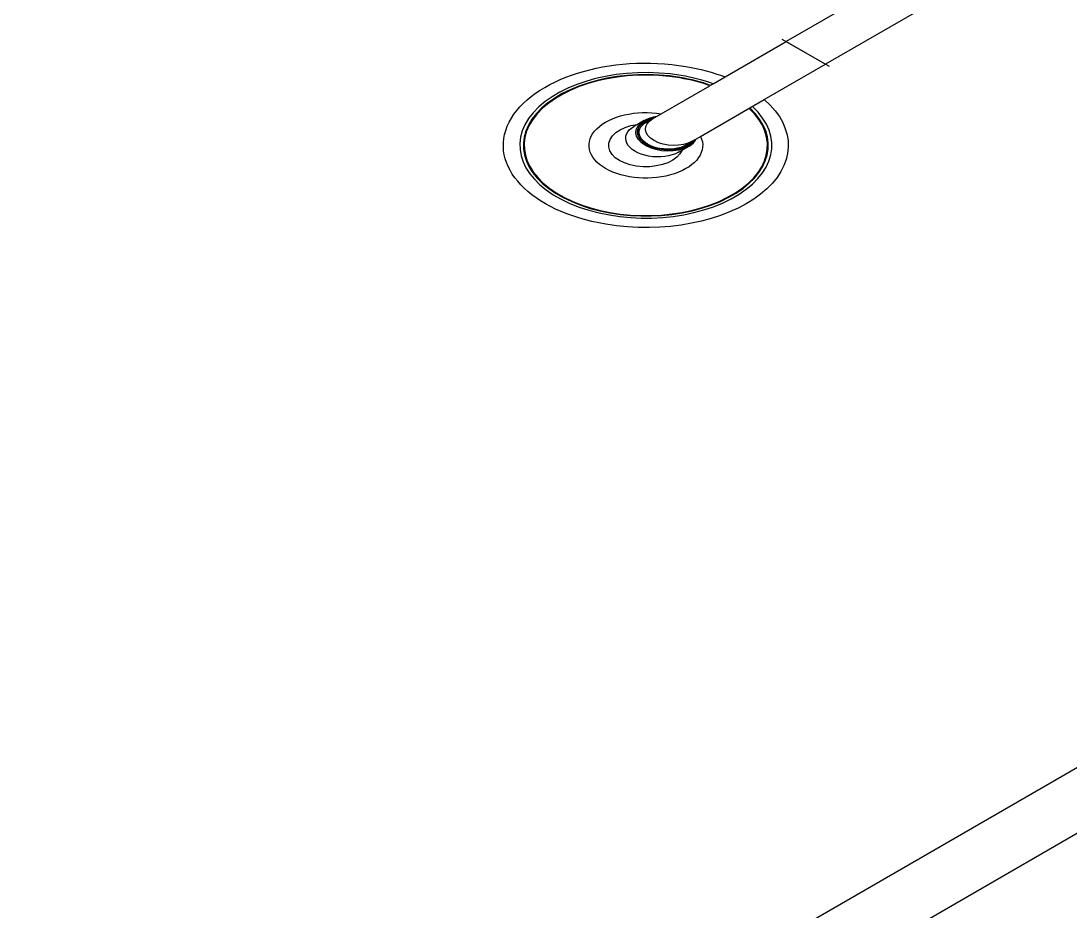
# Model space of a CAD drawing. Header units: millimetres. Extents: x 474.7 to 528.3, y 13.1 to 23.5.
# Drawn here: x 512.4986 to 512.8896, y 19.31 to 19.6415 of the extents above; entities that cross this region are included whole.
import ezdxf

# ---------------------------------------------------------------- set-up
doc = ezdxf.new("R2010")
doc.units = ezdxf.units.MM
doc.header["$LTSCALE"] = 2.5
doc.linetypes.add('DASHDOT', pattern=[1, 0.5, -0.25, 0, -0.25])
doc.layers.add('I-ARQ', color=8, linetype='Continuous')

msp = doc.modelspace()

# ---------------------------------------------------------------- linework, layer by layer
at = {"layer": 'I-ARQ', "extrusion": (0, 0.816497, 0.57735)}
for p, q in [((513.16222, 19.51946, 18.77854), (512.30662, 19.02547, 19.47713)), ((513.18343, 19.50721, 18.79586), (512.32783, 19.01323, 19.49445))]:
    msp.add_line(p, q, dxfattribs=at)
at = {"layer": 'I-ARQ', "extrusion": (0, 0.816497, 0.57735), "elevation": 26.77936}
for points in [[(-512.86534, 3.78316), (-512.78358, 3.86492)], [(-512.87996, 3.79778), (-512.7982, 3.87954)]]:
    msp.add_lwpolyline(points, dxfattribs=at)
at = {"layer": 'I-ARQ', "ltscale": 0.06322, "extrusion": (0, 0.816497, 0.57735), "elevation": 26.77936}
for points in [[(-512.76077, 3.88773), (-512.78358, 3.86492)], [(-512.77539, 3.90235), (-512.7982, 3.87954)], [(-512.75636, 3.89215), (-512.76077, 3.88773)], [(-512.75166, 3.92608), (-512.77539, 3.90235)], [(-512.73033, 3.91818), (-512.73704, 3.91146)], [(-512.74494, 3.93279), (-512.75166, 3.92608)]]:
    msp.add_lwpolyline(points, dxfattribs=at)
at = {"layer": 'I-ARQ', "linetype": 'DASHDOT', "ltscale": 0.30975, "extrusion": (0, 0.816497, 0.57735), "elevation": 26.77936}
msp.add_lwpolyline([(-512.79966, 3.881), (-512.78212, 3.86346)], dxfattribs=at)
at = {"layer": 'I-ARQ', "ltscale": 0.258125, "extrusion": (0, 0.816497, 0.57735), "elevation": 26.77936}
msp.add_lwpolyline([(-512.78358, 3.86492), (-512.7982, 3.87954)], dxfattribs=at)
at = {"layer": 'I-ARQ', "extrusion": (0, 0.816497, 0.57735), "elevation": 26.77936}
for points in [[(-512.77539, 3.90235, -0.700978), (-512.71634, 3.98275, -1), (-512.74622, 3.88093, -0.07613), (-512.76077, 3.88773)], [(-512.75636, 3.89215, 0.06962), (-512.7445, 3.88679, 5.480122), (-512.77097, 3.90676)], [(-512.75166, 3.92608, -3.836175), (-512.73704, 3.91146)], [(-512.74479, 3.93497, -1.802734), (-512.72815, 3.91833)]]:
    msp.add_lwpolyline(points, format="xyb", dxfattribs=at)
at = {"layer": 'I-ARQ', "ltscale": 0.06322, "extrusion": (0, 0.816497, 0.57735), "elevation": 26.77936}
for points in [[(-512.75636, 3.89215), (-512.75539, 3.89311, 0.067971), (-512.74413, 3.88806, 5.429636), (-512.77001, 3.90773)], [(-512.73704, 3.91146), (-512.75516, 3.89334, 0.067551), (-512.74403, 3.88837, 5.416932), (-512.76978, 3.90796)]]:
    msp.add_lwpolyline(points, format="xyb", dxfattribs=at)
at = {"layer": 'I-ARQ', "ltscale": 0.067121, "extrusion": (0, 0.816497, 0.57735), "elevation": 26.77936}
for points in [[(-512.73067, 3.91581), (-512.72815, 3.91833)], [(-512.72815, 3.91833), (-512.72687, 3.91961)]]:
    msp.add_lwpolyline(points, dxfattribs=at)
at = {"layer": 'I-ARQ', "ltscale": 0.067122, "extrusion": (0, 0.816497, 0.57735), "elevation": 26.77936}
msp.add_lwpolyline([(-512.74351, 3.93625), (-512.74739, 3.93237, 0.128945), (-512.75004, 3.9277)], format="xyb", dxfattribs=at)
at = {"layer": 'I-ARQ', "extrusion": (5.55112e-17, -0.816497, -0.57735)}
for centre, major_axis, ratio, start_param, end_param in [((512.73899, 19.59966, 18.66511), (-0.00832, 0.0048, -0.00679), 0.939692, 3.141597, 6.283189), ((512.73911, 19.59973, 18.66501), (-0.00796, 0.0046, -0.0065), 0.939693, 2.733002, 6.691777), ((512.74122, 19.60095, 18.66329), (-0.00731, 0.00422, -0.00597), 0.939693, 3.141593, 6.283185)]:
    msp.add_ellipse(centre, major_axis=major_axis, ratio=ratio, start_param=start_param, end_param=end_param, dxfattribs=at)
at = {"layer": 'I-ARQ', "extrusion": (1.66533e-16, -0.816497, -0.57735)}
msp.add_ellipse((512.73911, 19.59973, 18.66501), major_axis=(-0.00789, 0.00456, -0.00644), ratio=0.939693, start_param=2.754135, end_param=6.670643, dxfattribs=at)
at = {"layer": 'I-ARQ', "extrusion": (2.77556e-17, -0.816497, -0.57735)}
msp.add_ellipse((512.73899, 19.59966, 18.66511), major_axis=(-0.00831, 0.00481, -0.0068), ratio=0.942388, start_param=-0.000819, end_param=0.496805, dxfattribs=at)
at = {"layer": 'I-ARQ', "extrusion": (1.38778e-16, -0.816497, -0.57735)}
msp.add_ellipse((512.73902, 19.59968, 18.66508), major_axis=(-0.00746, 0.00431, -0.00609), ratio=0.939693, start_param=-0.000029, end_param=0.199444, dxfattribs=at)
at = {"layer": 'I-ARQ', "extrusion": (0, -0.816497, -0.57735)}
for centre, major_axis, ratio, start_param, end_param in [((512.73519, 19.59747, 18.66821), (-0.00832, 0.0048, -0.00679), 0.939693, 4.212389, 6.283156), ((512.73863, 19.59945, 18.66541), (0.01021, 0), 1, 3.953679, 4.114696), ((512.73863, 19.59945, 18.66541), (0, 0.0059, -0.00834), 1, 2.168494, 2.329509)]:
    msp.add_ellipse(centre, major_axis=major_axis, ratio=ratio, start_param=start_param, end_param=end_param, dxfattribs=at)
at = {"layer": 'I-ARQ', "extrusion": (2.77556e-16, -0.816497, -0.57735)}
msp.add_ellipse((512.73902, 19.59968, 18.66508), major_axis=(0.00746, -0.00431, 0.00609), ratio=0.939693, start_param=1.070796, end_param=3.141564, dxfattribs=at)
at = {"layer": 'I-ARQ', "extrusion": (-2.77556e-17, -0.816497, -0.57735)}
msp.add_ellipse((512.73519, 19.59747, 18.66821), major_axis=(-0.00832, 0.0048, -0.00679), ratio=0.939693, start_param=3.141564, end_param=4.212389, dxfattribs=at)
at = {"layer": 'I-ARQ', "extrusion": (1.11022e-16, -0.816497, -0.57735)}
msp.add_ellipse((512.73902, 19.59968, 18.66508), major_axis=(0.00746, -0.00431, 0.00609), ratio=0.939693, start_param=-0.000029, end_param=1.070796, dxfattribs=at)
at = {"layer": 'I-ARQ', "extrusion": (-8.32667e-17, -0.816497, -0.57735)}
msp.add_ellipse((512.73902, 19.59968, 18.66508), major_axis=(-0.00746, 0.00431, -0.00609), ratio=0.939693, start_param=2.942153, end_param=3.141564, dxfattribs=at)

doc.saveas('drawing.dxf')
